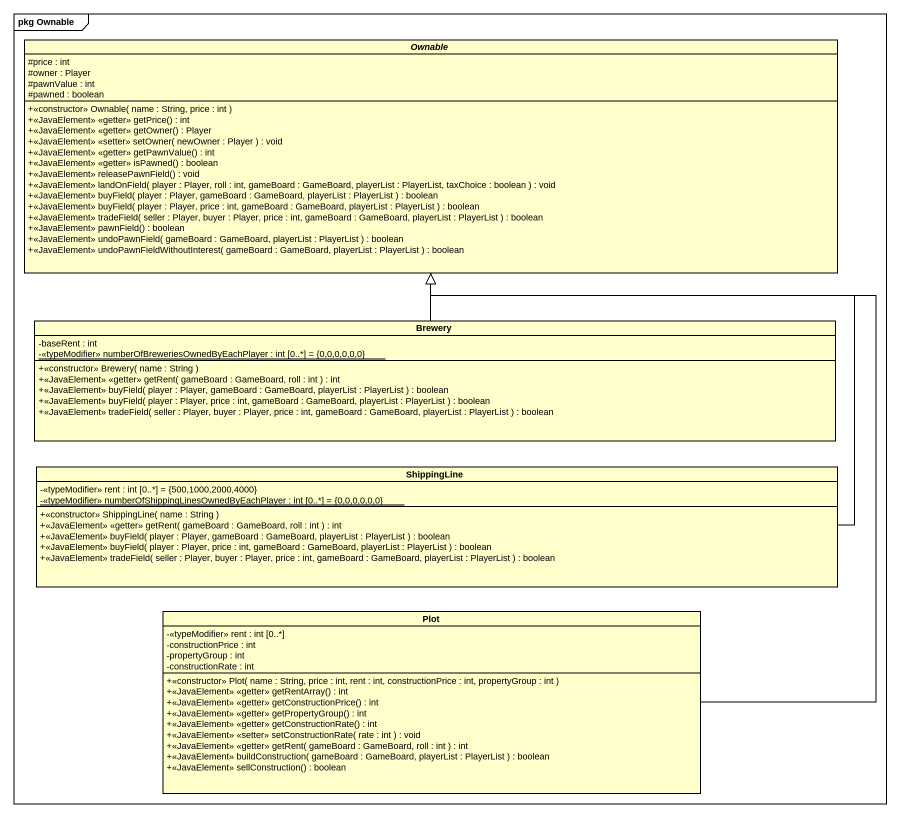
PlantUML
@startuml
mainframe pkg Ownable
hide circle
hide empty members
skinparam classAttributeIconSize 0
abstract class Ownable {
  #price : int
  #owner : Player
  #pawnValue : int
  #pawned : boolean
  +<<constructor>> Ownable( name : String, price : int )
  +<<JavaElement>> <<getter>> getPrice() : int
  +<<JavaElement>> <<getter>> getOwner() : Player
  +<<JavaElement>> <<setter>> setOwner( newOwner : Player ) : void
  +<<JavaElement>> <<getter>> getPawnValue() : int
  +<<JavaElement>> <<getter>> isPawned() : boolean
  +<<JavaElement>> releasePawnField() : void
  +<<JavaElement>> landOnField( player : Player, roll : int, gameBoard : GameBoard, playerList : PlayerList, taxChoice : boolean ) : void
  +<<JavaElement>> buyField( player : Player, gameBoard : GameBoard, playerList : PlayerList ) : boolean
  +<<JavaElement>> buyField( player : Player, price : int, gameBoard : GameBoard, playerList : PlayerList ) : boolean
  +<<JavaElement>> tradeField( seller : Player, buyer : Player, price : int, gameBoard : GameBoard, playerList : PlayerList ) : boolean
  +<<JavaElement>> pawnField() : boolean
  +<<JavaElement>> undoPawnField( gameBoard : GameBoard, playerList : PlayerList ) : boolean
  +<<JavaElement>> undoPawnFieldWithoutInterest( gameBoard : GameBoard, playerList : PlayerList ) : boolean
}
class Brewery {
  -baseRent : int
  {static} -<<typeModifier>> numberOfBreweriesOwnedByEachPlayer : int [0..*] = {0,0,0,0,0,0}
  +<<constructor>> Brewery( name : String )
  +<<JavaElement>> <<getter>> getRent( gameBoard : GameBoard, roll : int ) : int
  +<<JavaElement>> buyField( player : Player, gameBoard : GameBoard, playerList : PlayerList ) : boolean
  +<<JavaElement>> buyField( player : Player, price : int, gameBoard : GameBoard, playerList : PlayerList ) : boolean
  +<<JavaElement>> tradeField( seller : Player, buyer : Player, price : int, gameBoard : GameBoard, playerList : PlayerList ) : boolean
}
class ShippingLine {
  -<<typeModifier>> rent : int [0..*] = {500,1000,2000,4000}
  {static} -<<typeModifier>> numberOfShippingLinesOwnedByEachPlayer : int [0..*] = {0,0,0,0,0,0}
  +<<constructor>> ShippingLine( name : String )
  +<<JavaElement>> <<getter>> getRent( gameBoard : GameBoard, roll : int ) : int
  +<<JavaElement>> buyField( player : Player, gameBoard : GameBoard, playerList : PlayerList ) : boolean
  +<<JavaElement>> buyField( player : Player, price : int, gameBoard : GameBoard, playerList : PlayerList ) : boolean
  +<<JavaElement>> tradeField( seller : Player, buyer : Player, price : int, gameBoard : GameBoard, playerList : PlayerList ) : boolean
}
class Plot {
  -<<typeModifier>> rent : int [0..*]
  -constructionPrice : int
  -propertyGroup : int
  -constructionRate : int
  +<<constructor>> Plot( name : String, price : int, rent : int, constructionPrice : int, propertyGroup : int )
  +<<JavaElement>> <<getter>> getRentArray() : int
  +<<JavaElement>> <<getter>> getConstructionPrice() : int
  +<<JavaElement>> <<getter>> getPropertyGroup() : int
  +<<JavaElement>> <<getter>> getConstructionRate() : int
  +<<JavaElement>> <<setter>> setConstructionRate( rate : int ) : void
  +<<JavaElement>> <<getter>> getRent( gameBoard : GameBoard, roll : int ) : int
  +<<JavaElement>> buildConstruction( gameBoard : GameBoard, playerList : PlayerList ) : boolean
  +<<JavaElement>> sellConstruction() : boolean
}
Brewery -up-|> Ownable
ShippingLine -up-|> Ownable
Plot -up-|> Ownable
@enduml
